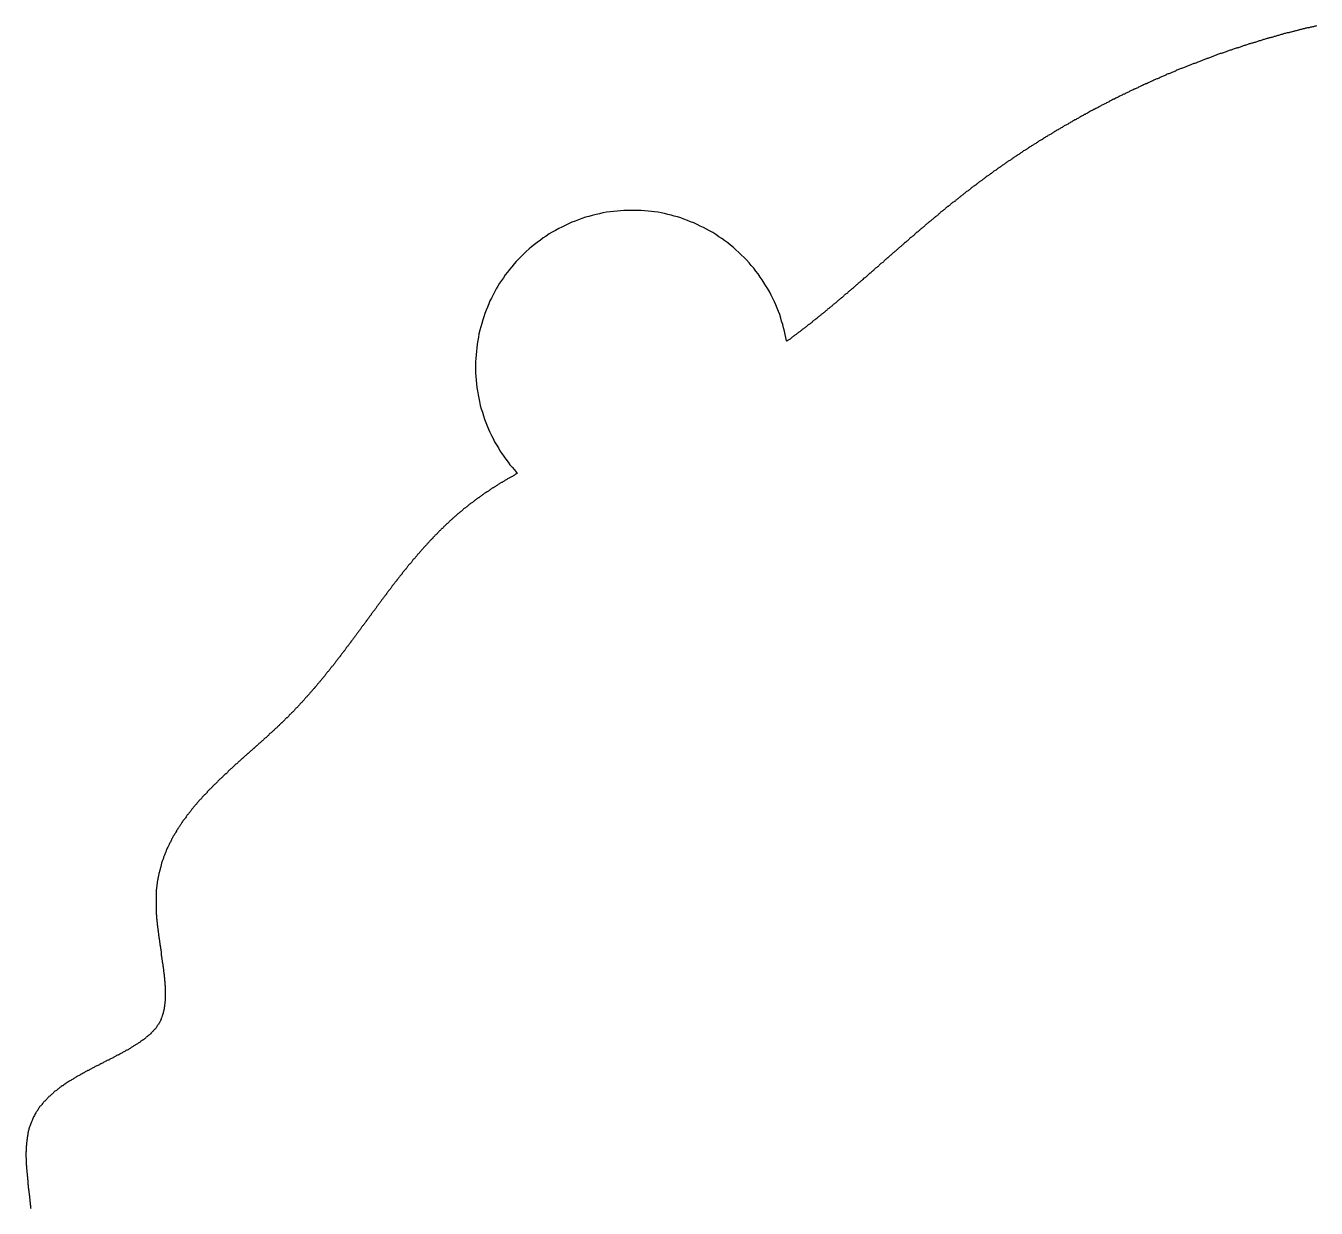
# Model space of a CAD drawing. Header units: millimetres. Extents: x 111 to 2999, y 81 to 1941.
# Drawn here: x 953.95 to 995.18, y 840.43 to 878.21 of the extents above; entities that cross this region are included whole.
import ezdxf

# ---------------------------------------------------------------- set-up
doc = ezdxf.new("R2010")
doc.units = ezdxf.units.MM
doc.layers.add('DRAW', color=7, linetype='Continuous')

msp = doc.modelspace()

# ---------------------------------------------------------------- linework, layer by layer
at = {"layer": 'DRAW'}
msp.add_polyline3d([(995.19, 878.213, 0), (995.17, 878.203, 0), (995.14, 878.203, 0), (995.11, 878.193, 0), (995.09, 878.183, 0), (995.06, 878.183, 0), (995.03, 878.173, 0), (995, 878.173, 0), (994.98, 878.163, 0), (994.95, 878.153, 0), (994.92, 878.153, 0), (994.9, 878.143, 0), (994.87, 878.133, 0), (994.84, 878.133, 0), (994.82, 878.123, 0), (994.79, 878.113, 0), (994.76, 878.113, 0), (994.73, 878.103, 0), (994.71, 878.093, 0), (994.68, 878.093, 0), (994.65, 878.083, 0), (994.63, 878.073, 0), (994.6, 878.073, 0), (994.57, 878.063, 0), (994.54, 878.053, 0), (994.52, 878.053, 0), (994.49, 878.043, 0), (994.46, 878.033, 0), (994.44, 878.033, 0), (994.41, 878.023, 0), (994.38, 878.013, 0), (994.36, 878.013, 0), (994.33, 878.003, 0), (994.3, 877.993, 0), (994.27, 877.983, 0), (994.25, 877.983, 0), (994.22, 877.973, 0), (994.19, 877.963, 0), (994.17, 877.963, 0), (994.14, 877.953, 0), (994.11, 877.943, 0), (994.09, 877.933, 0), (994.06, 877.933, 0), (994.03, 877.923, 0), (994.01, 877.913, 0), (993.98, 877.903, 0), (993.95, 877.903, 0), (993.92, 877.893, 0), (993.9, 877.883, 0), (993.87, 877.873, 0), (993.84, 877.873, 0), (993.82, 877.863, 0), (993.79, 877.853, 0), (993.76, 877.843, 0), (993.74, 877.843, 0), (993.71, 877.833, 0), (993.68, 877.823, 0), (993.66, 877.813, 0), (993.63, 877.803, 0), (993.6, 877.803, 0), (993.58, 877.793, 0), (993.55, 877.783, 0), (993.52, 877.773, 0), (993.5, 877.773, 0), (993.47, 877.763, 0), (993.44, 877.753, 0), (993.42, 877.743, 0), (993.39, 877.733, 0), (993.36, 877.733, 0), (993.33, 877.723, 0), (993.31, 877.713, 0), (993.28, 877.703, 0), (993.25, 877.693, 0), (993.23, 877.683, 0), (993.2, 877.683, 0), (993.17, 877.673, 0), (993.15, 877.663, 0), (993.12, 877.653, 0), (993.09, 877.643, 0), (993.07, 877.633, 0), (993.04, 877.633, 0), (993.01, 877.623, 0), (992.99, 877.613, 0), (992.96, 877.603, 0), (992.93, 877.593, 0), (992.91, 877.583, 0), (992.88, 877.583, 0), (992.85, 877.573, 0), (992.83, 877.563, 0), (992.8, 877.553, 0), (992.77, 877.543, 0), (992.75, 877.533, 0), (992.72, 877.523, 0), (992.7, 877.513, 0), (992.67, 877.513, 0), (992.64, 877.503, 0), (992.62, 877.493, 0), (992.59, 877.483, 0), (992.56, 877.473, 0), (992.54, 877.463, 0), (992.51, 877.453, 0), (992.48, 877.443, 0), (992.46, 877.433, 0), (992.43, 877.433, 0), (992.4, 877.423, 0), (992.38, 877.413, 0), (992.35, 877.403, 0), (992.32, 877.393, 0), (992.3, 877.383, 0), (992.27, 877.373, 0), (992.24, 877.363, 0), (992.22, 877.353, 0), (992.19, 877.343, 0), (992.17, 877.333, 0), (992.14, 877.323, 0), (992.11, 877.323, 0), (992.09, 877.313, 0), (992.06, 877.303, 0), (992.03, 877.293, 0), (992.01, 877.283, 0), (991.98, 877.273, 0), (991.95, 877.263, 0), (991.93, 877.253, 0), (991.9, 877.243, 0), (991.88, 877.233, 0), (991.85, 877.223, 0), (991.82, 877.213, 0), (991.8, 877.203, 0), (991.77, 877.193, 0), (991.74, 877.183, 0), (991.72, 877.173, 0), (991.69, 877.163, 0), (991.67, 877.153, 0), (991.64, 877.143, 0), (991.61, 877.133, 0), (991.59, 877.123, 0), (991.56, 877.113, 0), (991.54, 877.103, 0), (991.51, 877.093, 0), (991.48, 877.083, 0), (991.46, 877.073, 0), (991.43, 877.063, 0), (991.4, 877.053, 0), (991.38, 877.043, 0), (991.35, 877.033, 0), (991.33, 877.023, 0), (991.3, 877.013, 0), (991.27, 877.003, 0), (991.25, 876.993, 0), (991.22, 876.983, 0), (991.2, 876.973, 0), (991.17, 876.963, 0), (991.14, 876.953, 0), (991.12, 876.943, 0), (991.09, 876.933, 0), (991.07, 876.923, 0), (991.04, 876.913, 0), (991.01, 876.903, 0), (990.99, 876.893, 0), (990.96, 876.883, 0), (990.94, 876.873, 0), (990.91, 876.863, 0), (990.88, 876.853, 0), (990.86, 876.843, 0), (990.83, 876.833, 0), (990.81, 876.823, 0), (990.78, 876.813, 0), (990.76, 876.803, 0), (990.73, 876.793, 0), (990.7, 876.773, 0), (990.68, 876.763, 0), (990.65, 876.753, 0), (990.63, 876.743, 0), (990.6, 876.733, 0), (990.57, 876.723, 0), (990.55, 876.713, 0), (990.52, 876.703, 0), (990.5, 876.693, 0), (990.47, 876.683, 0), (990.45, 876.673, 0), (990.42, 876.663, 0), (990.39, 876.643, 0), (990.37, 876.633, 0), (990.34, 876.623, 0), (990.32, 876.613, 0), (990.29, 876.603, 0), (990.27, 876.593, 0), (990.24, 876.583, 0), (990.22, 876.573, 0), (990.19, 876.563, 0), (990.16, 876.543, 0), (990.14, 876.533, 0), (990.11, 876.523, 0), (990.09, 876.513, 0), (990.06, 876.503, 0), (990.04, 876.493, 0), (990.01, 876.483, 0), (989.99, 876.473, 0), (989.96, 876.453, 0), (989.93, 876.443, 0), (989.91, 876.433, 0), (989.88, 876.423, 0), (989.86, 876.413, 0), (989.83, 876.403, 0), (989.81, 876.393, 0), (989.78, 876.373, 0), (989.76, 876.363, 0), (989.73, 876.353, 0), (989.71, 876.343, 0), (989.68, 876.333, 0), (989.66, 876.323, 0), (989.63, 876.303, 0), (989.6, 876.293, 0), (989.58, 876.283, 0), (989.55, 876.273, 0), (989.53, 876.263, 0), (989.5, 876.253, 0), (989.48, 876.233, 0), (989.45, 876.223, 0), (989.43, 876.213, 0), (989.4, 876.203, 0), (989.38, 876.193, 0), (989.35, 876.183, 0), (989.33, 876.163, 0), (989.3, 876.153, 0), (989.28, 876.143, 0), (989.25, 876.133, 0), (989.23, 876.123, 0), (989.2, 876.103, 0), (989.18, 876.093, 0), (989.15, 876.083, 0), (989.13, 876.073, 0), (989.1, 876.063, 0), (989.08, 876.043, 0), (989.05, 876.033, 0), (989.03, 876.023, 0), (989, 876.013, 0), (988.98, 875.993, 0), (988.95, 875.983, 0), (988.93, 875.973, 0), (988.9, 875.963, 0), (988.88, 875.953, 0), (988.85, 875.933, 0), (988.83, 875.923, 0), (988.8, 875.913, 0), (988.78, 875.903, 0), (988.75, 875.883, 0), (988.73, 875.873, 0), (988.7, 875.863, 0), (988.68, 875.853, 0), (988.65, 875.833, 0), (988.63, 875.823, 0), (988.61, 875.813, 0), (988.58, 875.803, 0), (988.56, 875.783, 0), (988.53, 875.773, 0), (988.51, 875.763, 0), (988.48, 875.753, 0), (988.46, 875.733, 0), (988.43, 875.723, 0), (988.41, 875.713, 0), (988.38, 875.693, 0), (988.36, 875.683, 0), (988.33, 875.673, 0), (988.31, 875.663, 0), (988.29, 875.643, 0), (988.26, 875.633, 0), (988.24, 875.623, 0), (988.21, 875.603, 0), (988.19, 875.593, 0), (988.16, 875.583, 0), (988.14, 875.573, 0), (988.11, 875.553, 0), (988.09, 875.543, 0), (988.07, 875.533, 0), (988.04, 875.513, 0), (988.02, 875.503, 0), (987.99, 875.493, 0), (987.97, 875.483, 0), (987.94, 875.463, 0), (987.92, 875.453, 0), (987.9, 875.443, 0), (987.87, 875.423, 0), (987.85, 875.413, 0), (987.82, 875.403, 0), (987.8, 875.383, 0), (987.77, 875.373, 0), (987.75, 875.363, 0), (987.73, 875.343, 0), (987.7, 875.333, 0), (987.68, 875.323, 0), (987.65, 875.303, 0), (987.63, 875.293, 0), (987.61, 875.283, 0), (987.58, 875.263, 0), (987.56, 875.253, 0), (987.53, 875.243, 0), (987.51, 875.223, 0), (987.49, 875.213, 0), (987.46, 875.203, 0), (987.44, 875.183, 0), (987.41, 875.173, 0), (987.39, 875.163, 0), (987.37, 875.143, 0), (987.34, 875.133, 0), (987.32, 875.113, 0), (987.3, 875.103, 0), (987.27, 875.093, 0), (987.25, 875.073, 0), (987.22, 875.063, 0), (987.2, 875.053, 0), (987.18, 875.033, 0), (987.15, 875.023, 0), (987.13, 875.013, 0), (987.11, 874.993, 0), (987.08, 874.983, 0), (987.06, 874.963, 0), (987.03, 874.953, 0), (987.01, 874.943, 0), (986.99, 874.923, 0), (986.96, 874.913, 0), (986.94, 874.893, 0), (986.92, 874.883, 0), (986.89, 874.873, 0), (986.87, 874.853, 0), (986.85, 874.843, 0), (986.82, 874.823, 0), (986.8, 874.813, 0), (986.78, 874.803, 0), (986.75, 874.783, 0), (986.73, 874.773, 0), (986.71, 874.753, 0), (986.68, 874.743, 0), (986.66, 874.733, 0), (986.64, 874.713, 0), (986.61, 874.703, 0), (986.59, 874.683, 0), (986.57, 874.673, 0), (986.54, 874.663, 0), (986.52, 874.643, 0), (986.5, 874.633, 0), (986.47, 874.613, 0), (986.45, 874.603, 0), (986.43, 874.583, 0), (986.4, 874.573, 0), (986.38, 874.563, 0), (986.36, 874.543, 0), (986.33, 874.533, 0), (986.31, 874.513, 0), (986.29, 874.503, 0), (986.27, 874.483, 0), (986.24, 874.473, 0), (986.22, 874.453, 0), (986.2, 874.443, 0), (986.17, 874.433, 0), (986.15, 874.413, 0), (986.13, 874.403, 0), (986.11, 874.383, 0), (986.08, 874.373, 0), (986.06, 874.353, 0), (986.04, 874.343, 0), (986.01, 874.323, 0), (985.99, 874.313, 0), (985.97, 874.293, 0), (985.95, 874.283, 0), (985.92, 874.263, 0), (985.9, 874.253, 0), (985.88, 874.243, 0), (985.86, 874.223, 0), (985.83, 874.213, 0), (985.81, 874.193, 0), (985.79, 874.183, 0), (985.77, 874.163, 0), (985.74, 874.153, 0), (985.72, 874.133, 0), (985.7, 874.123, 0), (985.68, 874.103, 0), (985.65, 874.093, 0), (985.63, 874.073, 0), (985.61, 874.063, 0), (985.59, 874.043, 0), (985.56, 874.033, 0), (985.54, 874.013, 0), (985.52, 874.003, 0), (985.5, 873.983, 0), (985.47, 873.973, 0), (985.45, 873.953, 0), (985.43, 873.943, 0), (985.41, 873.923, 0), (985.39, 873.913, 0), (985.36, 873.893, 0), (985.34, 873.883, 0), (985.32, 873.863, 0), (985.3, 873.853, 0), (985.27, 873.833, 0), (985.25, 873.823, 0), (985.23, 873.803, 0), (985.21, 873.793, 0), (985.19, 873.773, 0), (985.16, 873.763, 0), (985.14, 873.743, 0), (985.12, 873.723, 0), (985.1, 873.713, 0), (985.08, 873.693, 0), (985.06, 873.683, 0), (985.03, 873.663, 0), (985.01, 873.653, 0), (984.99, 873.633, 0), (984.97, 873.623, 0), (984.95, 873.603, 0), (984.92, 873.593, 0), (984.9, 873.573, 0), (984.88, 873.563, 0), (984.86, 873.543, 0), (984.84, 873.523, 0), (984.82, 873.513, 0), (984.8, 873.493, 0), (984.77, 873.483, 0), (984.75, 873.463, 0), (984.73, 873.453, 0), (984.71, 873.433, 0), (984.69, 873.423, 0), (984.67, 873.403, 0), (984.64, 873.383, 0), (984.62, 873.373, 0), (984.6, 873.353, 0), (984.58, 873.343, 0), (984.56, 873.323, 0), (984.54, 873.313, 0), (984.52, 873.293, 0), (984.5, 873.273, 0), (984.47, 873.263, 0), (984.45, 873.243, 0), (984.43, 873.233, 0), (984.41, 873.213, 0), (984.39, 873.203, 0), (984.37, 873.183, 0), (984.35, 873.163, 0), (984.33, 873.153, 0), (984.31, 873.133, 0), (984.29, 873.123, 0), (984.26, 873.103, 0), (984.24, 873.093, 0), (984.22, 873.073, 0), (984.2, 873.053, 0), (984.18, 873.043, 0), (984.16, 873.023, 0), (984.14, 873.013, 0), (984.12, 872.993, 0), (984.1, 872.973, 0), (984.08, 872.963, 0), (984.06, 872.943, 0), (984.04, 872.933, 0), (984.01, 872.913, 0), (983.99, 872.893, 0), (983.97, 872.883, 0), (983.95, 872.863, 0), (983.93, 872.853, 0), (983.91, 872.833, 0), (983.89, 872.813, 0), (983.87, 872.803, 0), (983.85, 872.783, 0), (983.83, 872.773, 0), (983.81, 872.753, 0), (983.79, 872.733, 0), (983.77, 872.723, 0), (983.75, 872.703, 0), (983.73, 872.683, 0), (983.71, 872.673, 0), (983.69, 872.653, 0), (983.67, 872.643, 0), (983.65, 872.623, 0), (983.63, 872.603, 0), (983.61, 872.593, 0), (983.59, 872.573, 0), (983.56, 872.563, 0), (983.54, 872.543, 0), (983.52, 872.523, 0), (983.5, 872.513, 0), (983.48, 872.493, 0), (983.46, 872.473, 0), (983.44, 872.463, 0), (983.42, 872.443, 0), (983.4, 872.433, 0), (983.38, 872.413, 0), (983.36, 872.393, 0), (983.34, 872.383, 0), (983.32, 872.363, 0), (983.3, 872.343, 0), (983.28, 872.333, 0), (983.26, 872.313, 0), (983.24, 872.303, 0), (983.22, 872.283, 0), (983.2, 872.263, 0), (983.18, 872.253, 0), (983.16, 872.233, 0), (983.14, 872.213, 0), (983.12, 872.203, 0), (983.11, 872.183, 0), (983.09, 872.163, 0), (983.07, 872.153, 0), (983.05, 872.133, 0), (983.03, 872.123, 0), (983.01, 872.103, 0), (982.99, 872.083, 0), (982.97, 872.073, 0), (982.95, 872.053, 0), (982.93, 872.033, 0), (982.91, 872.023, 0), (982.89, 872.003, 0), (982.87, 871.983, 0), (982.85, 871.973, 0), (982.83, 871.953, 0), (982.81, 871.943, 0), (982.79, 871.923, 0), (982.77, 871.903, 0), (982.75, 871.893, 0), (982.73, 871.873, 0), (982.71, 871.853, 0), (982.69, 871.843, 0), (982.67, 871.823, 0), (982.65, 871.803, 0), (982.64, 871.793, 0), (982.62, 871.773, 0), (982.6, 871.753, 0), (982.58, 871.743, 0), (982.56, 871.723, 0), (982.54, 871.713, 0), (982.52, 871.693, 0), (982.5, 871.673, 0), (982.48, 871.663, 0), (982.46, 871.643, 0), (982.44, 871.623, 0), (982.42, 871.613, 0), (982.4, 871.593, 0), (982.38, 871.573, 0), (982.37, 871.563, 0), (982.35, 871.543, 0), (982.33, 871.523, 0), (982.31, 871.513, 0), (982.29, 871.493, 0), (982.27, 871.483, 0), (982.25, 871.463, 0), (982.23, 871.443, 0), (982.21, 871.433, 0), (982.19, 871.413, 0), (982.17, 871.393, 0), (982.16, 871.383, 0), (982.14, 871.363, 0), (982.12, 871.343, 0), (982.1, 871.333, 0), (982.08, 871.313, 0), (982.06, 871.293, 0), (982.04, 871.283, 0), (982.02, 871.263, 0), (982, 871.243, 0), (981.98, 871.233, 0), (981.97, 871.213, 0), (981.95, 871.203, 0), (981.93, 871.183, 0), (981.91, 871.163, 0), (981.89, 871.153, 0), (981.87, 871.133, 0), (981.85, 871.113, 0), (981.83, 871.103, 0), (981.81, 871.083, 0), (981.8, 871.063, 0), (981.78, 871.053, 0), (981.76, 871.033, 0), (981.74, 871.013, 0), (981.72, 871.003, 0), (981.7, 870.983, 0), (981.68, 870.973, 0), (981.66, 870.953, 0), (981.64, 870.933, 0), (981.63, 870.923, 0), (981.61, 870.903, 0), (981.59, 870.883, 0), (981.57, 870.873, 0), (981.55, 870.853, 0), (981.53, 870.833, 0), (981.51, 870.823, 0), (981.49, 870.803, 0), (981.48, 870.793, 0), (981.46, 870.773, 0), (981.44, 870.753, 0), (981.42, 870.743, 0), (981.4, 870.723, 0), (981.38, 870.703, 0), (981.36, 870.693, 0), (981.35, 870.673, 0), (981.33, 870.653, 0), (981.31, 870.643, 0), (981.29, 870.623, 0), (981.27, 870.613, 0), (981.25, 870.593, 0), (981.23, 870.573, 0), (981.22, 870.563, 0), (981.2, 870.543, 0), (981.18, 870.523, 0), (981.16, 870.513, 0), (981.14, 870.493, 0), (981.12, 870.483, 0), (981.1, 870.463, 0), (981.08, 870.443, 0), (981.07, 870.433, 0), (981.05, 870.413, 0), (981.03, 870.393, 0), (981.01, 870.383, 0), (980.99, 870.363, 0), (980.97, 870.353, 0), (980.96, 870.333, 0), (980.94, 870.313, 0), (980.92, 870.303, 0), (980.9, 870.283, 0), (980.88, 870.263, 0), (980.86, 870.253, 0), (980.84, 870.233, 0), (980.83, 870.223, 0), (980.81, 870.203, 0), (980.79, 870.183, 0), (980.77, 870.173, 0), (980.75, 870.153, 0), (980.73, 870.143, 0), (980.71, 870.123, 0), (980.7, 870.103, 0), (980.68, 870.093, 0), (980.66, 870.073, 0), (980.64, 870.063, 0), (980.62, 870.043, 0), (980.6, 870.023, 0), (980.58, 870.013, 0), (980.57, 869.993, 0), (980.55, 869.983, 0), (980.53, 869.963, 0), (980.51, 869.943, 0), (980.49, 869.933, 0), (980.47, 869.913, 0), (980.46, 869.903, 0), (980.44, 869.883, 0), (980.42, 869.863, 0), (980.4, 869.853, 0), (980.38, 869.833, 0), (980.36, 869.823, 0), (980.34, 869.803, 0), (980.33, 869.783, 0), (980.31, 869.773, 0), (980.29, 869.753, 0), (980.27, 869.743, 0), (980.25, 869.723, 0), (980.23, 869.713, 0), (980.22, 869.693, 0), (980.2, 869.673, 0), (980.18, 869.663, 0), (980.16, 869.643, 0), (980.14, 869.633, 0), (980.12, 869.613, 0), (980.1, 869.603, 0), (980.09, 869.583, 0), (980.07, 869.563, 0), (980.05, 869.553, 0), (980.03, 869.533, 0), (980.01, 869.523, 0), (979.99, 869.503, 0), (979.98, 869.493, 0), (979.96, 869.473, 0), (979.94, 869.453, 0), (979.92, 869.443, 0), (979.9, 869.423, 0), (979.88, 869.413, 0), (979.86, 869.393, 0), (979.85, 869.383, 0), (979.83, 869.363, 0), (979.81, 869.353, 0), (979.79, 869.333, 0), (979.77, 869.313, 0), (979.75, 869.303, 0), (979.74, 869.283, 0), (979.72, 869.273, 0), (979.7, 869.253, 0), (979.68, 869.243, 0), (979.66, 869.223, 0), (979.64, 869.213, 0), (979.62, 869.193, 0), (979.61, 869.183, 0), (979.59, 869.163, 0), (979.57, 869.153, 0), (979.55, 869.133, 0), (979.53, 869.113, 0), (979.51, 869.103, 0), (979.49, 869.083, 0), (979.48, 869.073, 0), (979.46, 869.053, 0), (979.44, 869.043, 0), (979.42, 869.023, 0), (979.4, 869.013, 0), (979.38, 868.993, 0), (979.36, 868.983, 0), (979.35, 868.963, 0), (979.33, 868.953, 0), (979.31, 868.933, 0), (979.29, 868.923, 0), (979.27, 868.903, 0), (979.25, 868.893, 0), (979.23, 868.873, 0), (979.21, 868.863, 0), (979.2, 868.843, 0), (979.18, 868.833, 0), (979.16, 868.813, 0), (979.14, 868.803, 0), (979.12, 868.783, 0), (979.1, 868.773, 0), (979.08, 868.753, 0), (979.07, 868.743, 0), (979.05, 868.723, 0), (979.03, 868.713, 0), (979.01, 868.693, 0), (978.99, 868.683, 0), (978.97, 868.663, 0), (978.95, 868.653, 0), (978.93, 868.633, 0), (978.92, 868.623, 0), (978.9, 868.613, 0), (978.88, 868.593, 0), (978.86, 868.583, 0), (978.84, 868.563, 0), (978.82, 868.553, 0), (978.8, 868.533, 0), (978.78, 868.523, 0), (978.76, 868.503, 0), (978.75, 868.493, 0), (978.73, 868.473, 0), (978.71, 868.463, 0), (978.69, 868.443, 0), (978.67, 868.433, 0), (978.65, 868.423, 0), (978.63, 868.403, 0), (978.61, 868.393, 0), (978.59, 868.373, 0), (978.58, 868.363, 0), (978.56, 868.343, 0), (978.54, 868.333, 0), (978.52, 868.323, 0), (978.5, 868.303, 0), (978.48, 868.293, 0), (978.46, 868.273, 0), (978.44, 868.263, 0), (978.42, 868.243, 0), (978.4, 868.233, 0), (978.39, 868.223, 0), (978.37, 868.203, 0), (978.35, 868.193, 0), (978.33, 868.173, 0), (978.31, 868.163, 0), (978.29, 868.153, 0), (978.27, 868.133, 0), (978.25, 868.143, 0), (978.23, 868.253, 0), (978.21, 868.353, 0), (978.19, 868.453, 0), (978.16, 868.563, 0), (978.14, 868.663, 0), (978.1, 868.773, 0), (978.07, 868.873, 0), (978.04, 868.983, 0), (978, 869.083, 0), (977.96, 869.193, 0), (977.91, 869.293, 0), (977.87, 869.393, 0), (977.82, 869.493, 0), (977.77, 869.603, 0), (977.72, 869.703, 0), (977.66, 869.803, 0), (977.6, 869.903, 0), (977.54, 869.993, 0), (977.48, 870.093, 0), (977.41, 870.183, 0), (977.35, 870.283, 0), (977.28, 870.373, 0), (977.21, 870.463, 0), (977.13, 870.553, 0), (977.06, 870.643, 0), (976.98, 870.733, 0), (976.9, 870.813, 0), (976.81, 870.893, 0), (976.73, 870.973, 0), (976.64, 871.053, 0), (976.56, 871.133, 0), (976.47, 871.203, 0), (976.38, 871.273, 0), (976.28, 871.343, 0), (976.19, 871.413, 0), (976.09, 871.473, 0), (976, 871.543, 0), (975.9, 871.603, 0), (975.8, 871.663, 0), (975.7, 871.713, 0), (975.6, 871.763, 0), (975.5, 871.813, 0), (975.4, 871.863, 0), (975.29, 871.913, 0), (975.19, 871.953, 0), (975.09, 871.993, 0), (974.98, 872.033, 0), (974.88, 872.073, 0), (974.77, 872.103, 0), (974.67, 872.133, 0), (974.57, 872.163, 0), (974.46, 872.183, 0), (974.36, 872.213, 0), (974.25, 872.233, 0), (974.15, 872.253, 0), (974.04, 872.263, 0), (973.94, 872.283, 0), (973.83, 872.293, 0), (973.72, 872.303, 0), (973.61, 872.313, 0), (973.51, 872.313, 0), (973.4, 872.313, 0), (973.29, 872.313, 0), (973.17, 872.313, 0), (973.06, 872.313, 0), (972.95, 872.303, 0), (972.84, 872.293, 0), (972.73, 872.283, 0), (972.62, 872.263, 0), (972.5, 872.253, 0), (972.39, 872.233, 0), (972.28, 872.203, 0), (972.17, 872.183, 0), (972.05, 872.153, 0), (971.94, 872.123, 0), (971.83, 872.093, 0), (971.72, 872.053, 0), (971.61, 872.013, 0), (971.5, 871.973, 0), (971.4, 871.933, 0), (971.29, 871.883, 0), (971.18, 871.833, 0), (971.08, 871.783, 0), (970.98, 871.733, 0), (970.87, 871.673, 0), (970.77, 871.623, 0), (970.67, 871.563, 0), (970.58, 871.493, 0), (970.48, 871.433, 0), (970.39, 871.363, 0), (970.29, 871.293, 0), (970.2, 871.223, 0), (970.11, 871.153, 0), (970.03, 871.083, 0), (969.94, 871.003, 0), (969.86, 870.923, 0), (969.78, 870.843, 0), (969.7, 870.763, 0), (969.62, 870.683, 0), (969.55, 870.603, 0), (969.48, 870.513, 0), (969.41, 870.423, 0), (969.34, 870.343, 0), (969.27, 870.253, 0), (969.21, 870.163, 0), (969.15, 870.073, 0), (969.09, 869.983, 0), (969.03, 869.893, 0), (968.98, 869.803, 0), (968.93, 869.703, 0), (968.88, 869.613, 0), (968.83, 869.513, 0), (968.78, 869.423, 0), (968.74, 869.323, 0), (968.7, 869.223, 0), (968.66, 869.123, 0), (968.62, 869.023, 0), (968.58, 868.913, 0), (968.55, 868.813, 0), (968.52, 868.703, 0), (968.49, 868.593, 0), (968.46, 868.483, 0), (968.43, 868.373, 0), (968.41, 868.263, 0), (968.39, 868.153, 0), (968.37, 868.043, 0), (968.36, 867.923, 0), (968.35, 867.813, 0), (968.34, 867.703, 0), (968.33, 867.583, 0), (968.32, 867.473, 0), (968.32, 867.353, 0), (968.32, 867.233, 0), (968.32, 867.123, 0), (968.33, 867.003, 0), (968.34, 866.893, 0), (968.35, 866.773, 0), (968.36, 866.653, 0), (968.38, 866.543, 0), (968.4, 866.423, 0), (968.42, 866.313, 0), (968.45, 866.203, 0), (968.47, 866.083, 0), (968.5, 865.973, 0), (968.54, 865.863, 0), (968.57, 865.753, 0), (968.61, 865.643, 0), (968.65, 865.533, 0), (968.69, 865.433, 0), (968.73, 865.323, 0), (968.78, 865.223, 0), (968.83, 865.123, 0), (968.88, 865.023, 0), (968.93, 864.923, 0), (968.99, 864.823, 0), (969.05, 864.723, 0), (969.1, 864.633, 0), (969.16, 864.543, 0), (969.23, 864.443, 0), (969.29, 864.363, 0), (969.36, 864.273, 0), (969.42, 864.183, 0), (969.49, 864.103, 0), (969.56, 864.023, 0), (969.63, 863.943, 0), (969.65, 863.903, 0), (969.63, 863.893, 0), (969.6, 863.883, 0), (969.58, 863.863, 0), (969.56, 863.853, 0), (969.54, 863.843, 0), (969.52, 863.833, 0), (969.5, 863.813, 0), (969.47, 863.803, 0), (969.45, 863.793, 0), (969.43, 863.783, 0), (969.41, 863.763, 0), (969.39, 863.753, 0), (969.36, 863.743, 0), (969.34, 863.733, 0), (969.32, 863.713, 0), (969.3, 863.703, 0), (969.28, 863.693, 0), (969.26, 863.683, 0), (969.23, 863.663, 0), (969.21, 863.653, 0), (969.19, 863.643, 0), (969.17, 863.623, 0), (969.15, 863.613, 0), (969.13, 863.603, 0), (969.11, 863.593, 0), (969.08, 863.573, 0), (969.06, 863.563, 0), (969.04, 863.553, 0), (969.02, 863.533, 0), (969, 863.523, 0), (968.98, 863.513, 0), (968.96, 863.493, 0), (968.94, 863.483, 0), (968.92, 863.473, 0), (968.89, 863.453, 0), (968.87, 863.443, 0), (968.85, 863.433, 0), (968.83, 863.413, 0), (968.81, 863.403, 0), (968.79, 863.383, 0), (968.77, 863.373, 0), (968.75, 863.363, 0), (968.73, 863.343, 0), (968.71, 863.333, 0), (968.69, 863.323, 0), (968.66, 863.303, 0), (968.64, 863.293, 0), (968.62, 863.273, 0), (968.6, 863.263, 0), (968.58, 863.253, 0), (968.56, 863.233, 0), (968.54, 863.223, 0), (968.52, 863.203, 0), (968.5, 863.193, 0), (968.48, 863.173, 0), (968.46, 863.163, 0), (968.44, 863.143, 0), (968.42, 863.133, 0), (968.4, 863.123, 0), (968.38, 863.103, 0), (968.36, 863.093, 0), (968.34, 863.073, 0), (968.32, 863.063, 0), (968.3, 863.043, 0), (968.28, 863.033, 0), (968.26, 863.013, 0), (968.24, 863.003, 0), (968.22, 862.983, 0), (968.2, 862.973, 0), (968.18, 862.953, 0), (968.16, 862.943, 0), (968.14, 862.923, 0), (968.12, 862.913, 0), (968.1, 862.893, 0), (968.08, 862.883, 0), (968.06, 862.863, 0), (968.04, 862.843, 0), (968.02, 862.833, 0), (968, 862.813, 0), (967.98, 862.803, 0), (967.96, 862.783, 0), (967.94, 862.773, 0), (967.92, 862.753, 0), (967.9, 862.733, 0), (967.89, 862.723, 0), (967.87, 862.703, 0), (967.85, 862.693, 0), (967.83, 862.673, 0), (967.81, 862.663, 0), (967.79, 862.643, 0), (967.77, 862.623, 0), (967.75, 862.613, 0), (967.73, 862.593, 0), (967.71, 862.573, 0), (967.7, 862.563, 0), (967.68, 862.543, 0), (967.66, 862.533, 0), (967.64, 862.513, 0), (967.62, 862.493, 0), (967.6, 862.483, 0), (967.58, 862.463, 0), (967.57, 862.443, 0), (967.55, 862.433, 0), (967.53, 862.413, 0), (967.51, 862.393, 0), (967.49, 862.383, 0), (967.48, 862.363, 0), (967.46, 862.343, 0), (967.44, 862.333, 0), (967.42, 862.313, 0), (967.4, 862.293, 0), (967.38, 862.273, 0), (967.37, 862.263, 0), (967.35, 862.243, 0), (967.33, 862.223, 0), (967.31, 862.213, 0), (967.3, 862.193, 0), (967.28, 862.173, 0), (967.26, 862.153, 0), (967.24, 862.143, 0), (967.22, 862.123, 0), (967.21, 862.103, 0), (967.19, 862.083, 0), (967.17, 862.073, 0), (967.15, 862.053, 0), (967.14, 862.033, 0), (967.12, 862.013, 0), (967.1, 862.003, 0), (967.09, 861.983, 0), (967.07, 861.963, 0), (967.05, 861.943, 0), (967.03, 861.933, 0), (967.02, 861.913, 0), (967, 861.893, 0), (966.98, 861.873, 0), (966.96, 861.863, 0), (966.95, 861.843, 0), (966.93, 861.823, 0), (966.91, 861.803, 0), (966.9, 861.783, 0), (966.88, 861.773, 0), (966.86, 861.753, 0), (966.85, 861.733, 0), (966.83, 861.713, 0), (966.81, 861.693, 0), (966.8, 861.683, 0), (966.78, 861.663, 0), (966.76, 861.643, 0), (966.75, 861.623, 0), (966.73, 861.603, 0), (966.71, 861.583, 0), (966.7, 861.573, 0), (966.68, 861.553, 0), (966.66, 861.533, 0), (966.65, 861.513, 0), (966.63, 861.493, 0), (966.61, 861.473, 0), (966.6, 861.463, 0), (966.58, 861.443, 0), (966.57, 861.423, 0), (966.55, 861.403, 0), (966.53, 861.383, 0), (966.52, 861.363, 0), (966.5, 861.343, 0), (966.48, 861.333, 0), (966.47, 861.313, 0), (966.45, 861.293, 0), (966.44, 861.273, 0), (966.42, 861.253, 0), (966.4, 861.233, 0), (966.39, 861.213, 0), (966.37, 861.193, 0), (966.36, 861.183, 0), (966.34, 861.163, 0), (966.32, 861.143, 0), (966.31, 861.123, 0), (966.29, 861.103, 0), (966.28, 861.083, 0), (966.26, 861.063, 0), (966.25, 861.043, 0), (966.23, 861.023, 0), (966.21, 861.013, 0), (966.2, 860.993, 0), (966.18, 860.973, 0), (966.17, 860.953, 0), (966.15, 860.933, 0), (966.14, 860.913, 0), (966.12, 860.893, 0), (966.1, 860.873, 0), (966.09, 860.853, 0), (966.07, 860.833, 0), (966.06, 860.813, 0), (966.04, 860.793, 0), (966.03, 860.783, 0), (966.01, 860.763, 0), (966, 860.743, 0), (965.98, 860.723, 0), (965.97, 860.703, 0), (965.95, 860.683, 0), (965.94, 860.663, 0), (965.92, 860.643, 0), (965.9, 860.623, 0), (965.89, 860.603, 0), (965.87, 860.583, 0), (965.86, 860.563, 0), (965.84, 860.543, 0), (965.83, 860.523, 0), (965.81, 860.503, 0), (965.8, 860.483, 0), (965.78, 860.463, 0), (965.77, 860.453, 0), (965.75, 860.433, 0), (965.74, 860.413, 0), (965.72, 860.393, 0), (965.71, 860.373, 0), (965.69, 860.353, 0), (965.68, 860.333, 0), (965.66, 860.313, 0), (965.65, 860.293, 0), (965.63, 860.273, 0), (965.62, 860.253, 0), (965.6, 860.233, 0), (965.59, 860.213, 0), (965.57, 860.193, 0), (965.56, 860.173, 0), (965.54, 860.153, 0), (965.53, 860.133, 0), (965.51, 860.113, 0), (965.5, 860.093, 0), (965.48, 860.073, 0), (965.47, 860.053, 0), (965.45, 860.033, 0), (965.44, 860.013, 0), (965.42, 859.993, 0), (965.41, 859.973, 0), (965.39, 859.953, 0), (965.38, 859.933, 0), (965.36, 859.913, 0), (965.35, 859.893, 0), (965.33, 859.873, 0), (965.32, 859.853, 0), (965.3, 859.833, 0), (965.29, 859.813, 0), (965.27, 859.793, 0), (965.26, 859.773, 0), (965.24, 859.753, 0), (965.23, 859.733, 0), (965.21, 859.713, 0), (965.2, 859.693, 0), (965.19, 859.673, 0), (965.17, 859.653, 0), (965.16, 859.633, 0), (965.14, 859.613, 0), (965.13, 859.593, 0), (965.11, 859.573, 0), (965.1, 859.553, 0), (965.08, 859.533, 0), (965.07, 859.513, 0), (965.05, 859.493, 0), (965.04, 859.473, 0), (965.02, 859.453, 0), (965.01, 859.433, 0), (964.99, 859.413, 0), (964.98, 859.393, 0), (964.96, 859.373, 0), (964.95, 859.353, 0), (964.93, 859.333, 0), (964.92, 859.313, 0), (964.91, 859.293, 0), (964.89, 859.273, 0), (964.88, 859.253, 0), (964.86, 859.233, 0), (964.85, 859.213, 0), (964.83, 859.193, 0), (964.82, 859.173, 0), (964.8, 859.153, 0), (964.79, 859.133, 0), (964.77, 859.113, 0), (964.76, 859.093, 0), (964.74, 859.073, 0), (964.73, 859.053, 0), (964.71, 859.033, 0), (964.7, 859.013, 0), (964.68, 858.993, 0), (964.67, 858.973, 0), (964.65, 858.953, 0), (964.64, 858.933, 0), (964.62, 858.913, 0), (964.61, 858.893, 0), (964.6, 858.873, 0), (964.58, 858.853, 0), (964.57, 858.833, 0), (964.55, 858.813, 0), (964.54, 858.793, 0), (964.52, 858.773, 0), (964.51, 858.753, 0), (964.49, 858.733, 0), (964.48, 858.713, 0), (964.46, 858.693, 0), (964.45, 858.673, 0), (964.43, 858.653, 0), (964.42, 858.633, 0), (964.4, 858.613, 0), (964.39, 858.593, 0), (964.37, 858.573, 0), (964.36, 858.553, 0), (964.34, 858.533, 0), (964.33, 858.513, 0), (964.31, 858.493, 0), (964.3, 858.473, 0), (964.28, 858.453, 0), (964.27, 858.433, 0), (964.25, 858.413, 0), (964.24, 858.393, 0), (964.22, 858.373, 0), (964.21, 858.353, 0), (964.19, 858.333, 0), (964.18, 858.313, 0), (964.16, 858.293, 0), (964.15, 858.273, 0), (964.13, 858.253, 0), (964.12, 858.233, 0), (964.1, 858.213, 0), (964.09, 858.193, 0), (964.07, 858.173, 0), (964.06, 858.153, 0), (964.04, 858.133, 0), (964.03, 858.113, 0), (964.01, 858.093, 0), (964, 858.073, 0), (963.98, 858.053, 0), (963.97, 858.033, 0), (963.95, 858.013, 0), (963.93, 857.993, 0), (963.92, 857.973, 0), (963.9, 857.953, 0), (963.89, 857.933, 0), (963.87, 857.913, 0), (963.86, 857.893, 0), (963.84, 857.873, 0), (963.83, 857.853, 0), (963.81, 857.833, 0), (963.8, 857.813, 0), (963.78, 857.793, 0), (963.77, 857.773, 0), (963.75, 857.753, 0), (963.73, 857.733, 0), (963.72, 857.713, 0), (963.7, 857.693, 0), (963.69, 857.683, 0), (963.67, 857.663, 0), (963.66, 857.643, 0), (963.64, 857.623, 0), (963.63, 857.603, 0), (963.61, 857.583, 0), (963.59, 857.563, 0), (963.58, 857.543, 0), (963.56, 857.523, 0), (963.55, 857.503, 0), (963.53, 857.483, 0), (963.51, 857.463, 0), (963.5, 857.443, 0), (963.48, 857.423, 0), (963.47, 857.403, 0), (963.45, 857.383, 0), (963.44, 857.363, 0), (963.42, 857.343, 0), (963.4, 857.323, 0), (963.39, 857.303, 0), (963.37, 857.283, 0), (963.36, 857.273, 0), (963.34, 857.253, 0), (963.32, 857.233, 0), (963.31, 857.213, 0), (963.29, 857.193, 0), (963.27, 857.173, 0), (963.26, 857.153, 0), (963.24, 857.133, 0), (963.23, 857.113, 0), (963.21, 857.093, 0), (963.19, 857.073, 0), (963.18, 857.053, 0), (963.16, 857.033, 0), (963.14, 857.023, 0), (963.13, 857.003, 0), (963.11, 856.983, 0), (963.09, 856.963, 0), (963.08, 856.943, 0), (963.06, 856.923, 0), (963.04, 856.903, 0), (963.03, 856.883, 0), (963.01, 856.863, 0), (962.99, 856.843, 0), (962.98, 856.833, 0), (962.96, 856.813, 0), (962.94, 856.793, 0), (962.93, 856.773, 0), (962.91, 856.753, 0), (962.89, 856.733, 0), (962.88, 856.713, 0), (962.86, 856.693, 0), (962.84, 856.673, 0), (962.83, 856.663, 0), (962.81, 856.643, 0), (962.79, 856.623, 0), (962.78, 856.603, 0), (962.76, 856.583, 0), (962.74, 856.563, 0), (962.72, 856.543, 0), (962.71, 856.533, 0), (962.69, 856.513, 0), (962.67, 856.493, 0), (962.65, 856.473, 0), (962.64, 856.453, 0), (962.62, 856.433, 0), (962.6, 856.413, 0), (962.58, 856.403, 0), (962.57, 856.383, 0), (962.55, 856.363, 0), (962.53, 856.343, 0), (962.51, 856.323, 0), (962.5, 856.303, 0), (962.48, 856.293, 0), (962.46, 856.273, 0), (962.44, 856.253, 0), (962.43, 856.233, 0), (962.41, 856.213, 0), (962.39, 856.203, 0), (962.37, 856.183, 0), (962.35, 856.163, 0), (962.34, 856.143, 0), (962.32, 856.123, 0), (962.3, 856.103, 0), (962.28, 856.093, 0), (962.26, 856.073, 0), (962.24, 856.053, 0), (962.23, 856.033, 0), (962.21, 856.013, 0), (962.19, 856.003, 0), (962.17, 855.983, 0), (962.15, 855.963, 0), (962.13, 855.943, 0), (962.12, 855.933, 0), (962.1, 855.913, 0), (962.08, 855.893, 0), (962.06, 855.873, 0), (962.04, 855.853, 0), (962.02, 855.843, 0), (962, 855.823, 0), (961.98, 855.803, 0), (961.97, 855.783, 0), (961.95, 855.763, 0), (961.93, 855.753, 0), (961.91, 855.733, 0), (961.89, 855.713, 0), (961.87, 855.693, 0), (961.85, 855.683, 0), (961.83, 855.663, 0), (961.81, 855.643, 0), (961.79, 855.623, 0), (961.77, 855.603, 0), (961.75, 855.593, 0), (961.73, 855.573, 0), (961.72, 855.553, 0), (961.7, 855.533, 0), (961.68, 855.523, 0), (961.66, 855.503, 0), (961.64, 855.483, 0), (961.62, 855.463, 0), (961.6, 855.443, 0), (961.58, 855.433, 0), (961.56, 855.413, 0), (961.54, 855.393, 0), (961.52, 855.373, 0), (961.5, 855.363, 0), (961.48, 855.343, 0), (961.46, 855.323, 0), (961.44, 855.303, 0), (961.42, 855.283, 0), (961.4, 855.273, 0), (961.38, 855.253, 0), (961.36, 855.233, 0), (961.34, 855.213, 0), (961.32, 855.203, 0), (961.3, 855.183, 0), (961.28, 855.163, 0), (961.26, 855.143, 0), (961.24, 855.123, 0), (961.22, 855.113, 0), (961.2, 855.093, 0), (961.18, 855.073, 0), (961.16, 855.053, 0), (961.14, 855.043, 0), (961.12, 855.023, 0), (961.1, 855.003, 0), (961.08, 854.983, 0), (961.06, 854.963, 0), (961.04, 854.953, 0), (961.02, 854.933, 0), (961, 854.913, 0), (960.98, 854.893, 0), (960.96, 854.883, 0), (960.94, 854.863, 0), (960.92, 854.843, 0), (960.9, 854.823, 0), (960.88, 854.803, 0), (960.86, 854.793, 0), (960.84, 854.773, 0), (960.82, 854.753, 0), (960.8, 854.733, 0), (960.78, 854.713, 0), (960.76, 854.703, 0), (960.74, 854.683, 0), (960.72, 854.663, 0), (960.7, 854.643, 0), (960.68, 854.623, 0), (960.66, 854.613, 0), (960.64, 854.593, 0), (960.62, 854.573, 0), (960.6, 854.553, 0), (960.58, 854.533, 0), (960.56, 854.523, 0), (960.54, 854.503, 0), (960.52, 854.483, 0), (960.5, 854.463, 0), (960.48, 854.443, 0), (960.46, 854.423, 0), (960.44, 854.413, 0), (960.42, 854.393, 0), (960.41, 854.373, 0), (960.39, 854.353, 0), (960.37, 854.333, 0), (960.35, 854.313, 0), (960.33, 854.303, 0), (960.31, 854.283, 0), (960.29, 854.263, 0), (960.27, 854.243, 0), (960.25, 854.223, 0), (960.23, 854.203, 0), (960.21, 854.193, 0), (960.19, 854.173, 0), (960.17, 854.153, 0), (960.15, 854.133, 0), (960.13, 854.113, 0), (960.11, 854.093, 0), (960.09, 854.073, 0), (960.07, 854.053, 0), (960.06, 854.043, 0), (960.04, 854.023, 0), (960.02, 854.003, 0), (960, 853.983, 0), (959.98, 853.963, 0), (959.96, 853.943, 0), (959.94, 853.923, 0), (959.92, 853.903, 0), (959.9, 853.883, 0), (959.88, 853.873, 0), (959.87, 853.853, 0), (959.85, 853.833, 0), (959.83, 853.813, 0), (959.81, 853.793, 0), (959.79, 853.773, 0), (959.77, 853.753, 0), (959.75, 853.733, 0), (959.74, 853.713, 0), (959.72, 853.693, 0), (959.7, 853.673, 0), (959.68, 853.653, 0), (959.66, 853.633, 0), (959.65, 853.623, 0), (959.63, 853.603, 0), (959.61, 853.583, 0), (959.59, 853.563, 0), (959.57, 853.543, 0), (959.56, 853.523, 0), (959.54, 853.503, 0), (959.52, 853.483, 0), (959.5, 853.463, 0), (959.48, 853.443, 0), (959.47, 853.423, 0), (959.45, 853.403, 0), (959.43, 853.383, 0), (959.41, 853.363, 0), (959.4, 853.343, 0), (959.38, 853.323, 0), (959.36, 853.303, 0), (959.35, 853.283, 0), (959.33, 853.263, 0), (959.31, 853.243, 0), (959.3, 853.223, 0), (959.28, 853.203, 0), (959.26, 853.183, 0), (959.24, 853.153, 0), (959.23, 853.133, 0), (959.21, 853.113, 0), (959.2, 853.093, 0), (959.18, 853.073, 0), (959.16, 853.053, 0), (959.15, 853.033, 0), (959.13, 853.013, 0), (959.11, 852.993, 0), (959.1, 852.973, 0), (959.08, 852.953, 0), (959.07, 852.933, 0), (959.05, 852.903, 0), (959.04, 852.883, 0), (959.02, 852.863, 0), (959, 852.843, 0), (958.99, 852.823, 0), (958.97, 852.803, 0), (958.96, 852.783, 0), (958.94, 852.753, 0), (958.93, 852.733, 0), (958.91, 852.713, 0), (958.9, 852.693, 0), (958.88, 852.673, 0), (958.87, 852.643, 0), (958.86, 852.623, 0), (958.84, 852.603, 0), (958.83, 852.583, 0), (958.81, 852.563, 0), (958.8, 852.533, 0), (958.78, 852.513, 0), (958.77, 852.493, 0), (958.76, 852.473, 0), (958.74, 852.443, 0), (958.73, 852.423, 0), (958.72, 852.403, 0), (958.7, 852.383, 0), (958.69, 852.353, 0), (958.68, 852.333, 0), (958.66, 852.313, 0), (958.65, 852.293, 0), (958.64, 852.263, 0), (958.63, 852.243, 0), (958.61, 852.223, 0), (958.6, 852.193, 0), (958.59, 852.173, 0), (958.58, 852.153, 0), (958.57, 852.123, 0), (958.55, 852.103, 0), (958.54, 852.083, 0), (958.53, 852.053, 0), (958.52, 852.033, 0), (958.51, 852.003, 0), (958.5, 851.983, 0), (958.49, 851.963, 0), (958.47, 851.933, 0), (958.46, 851.913, 0), (958.45, 851.883, 0), (958.44, 851.863, 0), (958.43, 851.833, 0), (958.42, 851.813, 0), (958.41, 851.793, 0), (958.4, 851.763, 0), (958.39, 851.743, 0), (958.38, 851.713, 0), (958.37, 851.693, 0), (958.36, 851.663, 0), (958.35, 851.643, 0), (958.35, 851.613, 0), (958.34, 851.593, 0), (958.33, 851.563, 0), (958.32, 851.543, 0), (958.31, 851.513, 0), (958.3, 851.483, 0), (958.29, 851.463, 0), (958.29, 851.433, 0), (958.28, 851.413, 0), (958.27, 851.383, 0), (958.26, 851.363, 0), (958.26, 851.333, 0), (958.25, 851.303, 0), (958.24, 851.283, 0), (958.24, 851.253, 0), (958.23, 851.233, 0), (958.22, 851.203, 0), (958.22, 851.173, 0), (958.21, 851.153, 0), (958.2, 851.123, 0), (958.2, 851.093, 0), (958.19, 851.073, 0), (958.19, 851.043, 0), (958.18, 851.013, 0), (958.18, 850.993, 0), (958.17, 850.963, 0), (958.17, 850.933, 0), (958.16, 850.903, 0), (958.16, 850.883, 0), (958.15, 850.853, 0), (958.15, 850.823, 0), (958.15, 850.793, 0), (958.14, 850.773, 0), (958.14, 850.743, 0), (958.14, 850.713, 0), (958.13, 850.683, 0), (958.13, 850.663, 0), (958.13, 850.633, 0), (958.12, 850.603, 0), (958.12, 850.573, 0), (958.12, 850.543, 0), (958.12, 850.523, 0), (958.12, 850.493, 0), (958.12, 850.463, 0), (958.11, 850.433, 0), (958.11, 850.403, 0), (958.11, 850.383, 0), (958.11, 850.353, 0), (958.11, 850.323, 0), (958.11, 850.293, 0), (958.11, 850.263, 0), (958.11, 850.243, 0), (958.11, 850.213, 0), (958.11, 850.183, 0), (958.11, 850.153, 0), (958.11, 850.123, 0), (958.11, 850.103, 0), (958.11, 850.073, 0), (958.11, 850.043, 0), (958.11, 850.013, 0), (958.11, 849.983, 0), (958.12, 849.963, 0), (958.12, 849.933, 0), (958.12, 849.903, 0), (958.12, 849.873, 0), (958.12, 849.843, 0), (958.12, 849.823, 0), (958.13, 849.793, 0), (958.13, 849.763, 0), (958.13, 849.733, 0), (958.13, 849.703, 0), (958.13, 849.683, 0), (958.14, 849.653, 0), (958.14, 849.623, 0), (958.14, 849.593, 0), (958.15, 849.573, 0), (958.15, 849.543, 0), (958.15, 849.513, 0), (958.15, 849.483, 0), (958.16, 849.453, 0), (958.16, 849.433, 0), (958.16, 849.403, 0), (958.17, 849.373, 0), (958.17, 849.343, 0), (958.17, 849.323, 0), (958.18, 849.293, 0), (958.18, 849.263, 0), (958.18, 849.233, 0), (958.19, 849.213, 0), (958.19, 849.183, 0), (958.19, 849.153, 0), (958.2, 849.123, 0), (958.2, 849.103, 0), (958.2, 849.073, 0), (958.21, 849.043, 0), (958.21, 849.013, 0), (958.22, 848.993, 0), (958.22, 848.963, 0), (958.22, 848.933, 0), (958.23, 848.913, 0), (958.23, 848.883, 0), (958.23, 848.853, 0), (958.24, 848.823, 0), (958.24, 848.803, 0), (958.25, 848.773, 0), (958.25, 848.743, 0), (958.25, 848.723, 0), (958.26, 848.693, 0), (958.26, 848.663, 0), (958.27, 848.643, 0), (958.27, 848.613, 0), (958.27, 848.583, 0), (958.28, 848.563, 0), (958.28, 848.533, 0), (958.28, 848.513, 0), (958.29, 848.483, 0), (958.29, 848.453, 0), (958.3, 848.433, 0), (958.3, 848.403, 0), (958.3, 848.373, 0), (958.31, 848.353, 0), (958.31, 848.323, 0), (958.31, 848.303, 0), (958.32, 848.273, 0), (958.32, 848.243, 0), (958.33, 848.223, 0), (958.33, 848.193, 0), (958.33, 848.173, 0), (958.34, 848.143, 0), (958.34, 848.123, 0), (958.34, 848.093, 0), (958.35, 848.073, 0), (958.35, 848.043, 0), (958.35, 848.023, 0), (958.35, 847.993, 0), (958.36, 847.973, 0), (958.36, 847.943, 0), (958.36, 847.923, 0), (958.37, 847.893, 0), (958.37, 847.873, 0), (958.37, 847.843, 0), (958.37, 847.823, 0), (958.38, 847.793, 0), (958.38, 847.773, 0), (958.38, 847.753, 0), (958.38, 847.723, 0), (958.38, 847.703, 0), (958.39, 847.673, 0), (958.39, 847.653, 0), (958.39, 847.633, 0), (958.39, 847.603, 0), (958.39, 847.583, 0), (958.39, 847.563, 0), (958.4, 847.533, 0), (958.4, 847.513, 0), (958.4, 847.493, 0), (958.4, 847.473, 0), (958.4, 847.443, 0), (958.4, 847.423, 0), (958.4, 847.403, 0), (958.4, 847.383, 0), (958.4, 847.353, 0), (958.4, 847.333, 0), (958.4, 847.313, 0), (958.4, 847.293, 0), (958.4, 847.273, 0), (958.4, 847.243, 0), (958.4, 847.223, 0), (958.4, 847.203, 0), (958.4, 847.183, 0), (958.4, 847.163, 0), (958.4, 847.143, 0), (958.4, 847.123, 0), (958.4, 847.103, 0), (958.4, 847.083, 0), (958.4, 847.063, 0), (958.4, 847.043, 0), (958.39, 847.023, 0), (958.39, 847.003, 0), (958.39, 846.983, 0), (958.39, 846.963, 0), (958.39, 846.943, 0), (958.38, 846.923, 0), (958.38, 846.903, 0), (958.38, 846.883, 0), (958.38, 846.863, 0), (958.37, 846.853, 0), (958.37, 846.833, 0), (958.37, 846.813, 0), (958.37, 846.793, 0), (958.36, 846.773, 0), (958.36, 846.763, 0), (958.36, 846.743, 0), (958.35, 846.723, 0), (958.35, 846.703, 0), (958.34, 846.693, 0), (958.34, 846.673, 0), (958.34, 846.653, 0), (958.33, 846.643, 0), (958.33, 846.623, 0), (958.32, 846.613, 0), (958.32, 846.593, 0), (958.31, 846.573, 0), (958.31, 846.563, 0), (958.3, 846.543, 0), (958.3, 846.533, 0), (958.29, 846.513, 0), (958.28, 846.503, 0), (958.28, 846.483, 0), (958.27, 846.473, 0), (958.27, 846.453, 0), (958.26, 846.443, 0), (958.25, 846.433, 0), (958.25, 846.413, 0), (958.24, 846.403, 0), (958.23, 846.383, 0), (958.23, 846.373, 0), (958.22, 846.363, 0), (958.21, 846.343, 0), (958.2, 846.333, 0), (958.2, 846.323, 0), (958.19, 846.303, 0), (958.18, 846.293, 0), (958.17, 846.283, 0), (958.16, 846.263, 0), (958.15, 846.253, 0), (958.15, 846.243, 0), (958.14, 846.233, 0), (958.13, 846.213, 0), (958.12, 846.203, 0), (958.11, 846.193, 0), (958.1, 846.173, 0), (958.09, 846.163, 0), (958.07, 846.153, 0), (958.06, 846.133, 0), (958.05, 846.123, 0), (958.04, 846.113, 0), (958.03, 846.103, 0), (958.02, 846.083, 0), (958, 846.073, 0), (957.99, 846.063, 0), (957.98, 846.043, 0), (957.97, 846.033, 0), (957.95, 846.023, 0), (957.94, 846.003, 0), (957.92, 845.993, 0), (957.91, 845.983, 0), (957.9, 845.973, 0), (957.88, 845.953, 0), (957.87, 845.943, 0), (957.85, 845.933, 0), (957.84, 845.913, 0), (957.82, 845.903, 0), (957.8, 845.893, 0), (957.79, 845.873, 0), (957.77, 845.863, 0), (957.76, 845.853, 0), (957.74, 845.843, 0), (957.72, 845.823, 0), (957.71, 845.813, 0), (957.69, 845.803, 0), (957.67, 845.783, 0), (957.65, 845.773, 0), (957.63, 845.763, 0), (957.62, 845.753, 0), (957.6, 845.733, 0), (957.58, 845.723, 0), (957.56, 845.713, 0), (957.54, 845.703, 0), (957.52, 845.683, 0), (957.5, 845.673, 0), (957.48, 845.663, 0), (957.46, 845.643, 0), (957.44, 845.633, 0), (957.42, 845.623, 0), (957.4, 845.613, 0), (957.38, 845.593, 0), (957.36, 845.583, 0), (957.34, 845.573, 0), (957.32, 845.563, 0), (957.3, 845.543, 0), (957.28, 845.533, 0), (957.26, 845.523, 0), (957.24, 845.513, 0), (957.22, 845.493, 0), (957.19, 845.483, 0), (957.17, 845.473, 0), (957.15, 845.463, 0), (957.13, 845.443, 0), (957.11, 845.433, 0), (957.08, 845.423, 0), (957.06, 845.413, 0), (957.04, 845.403, 0), (957.02, 845.383, 0), (956.99, 845.373, 0), (956.97, 845.363, 0), (956.95, 845.353, 0), (956.92, 845.333, 0), (956.9, 845.323, 0), (956.88, 845.313, 0), (956.85, 845.303, 0), (956.83, 845.283, 0), (956.81, 845.273, 0), (956.78, 845.263, 0), (956.76, 845.253, 0), (956.74, 845.233, 0), (956.71, 845.223, 0), (956.69, 845.213, 0), (956.66, 845.203, 0), (956.64, 845.193, 0), (956.62, 845.173, 0), (956.59, 845.163, 0), (956.57, 845.153, 0), (956.54, 845.143, 0), (956.52, 845.123, 0), (956.49, 845.113, 0), (956.47, 845.103, 0), (956.44, 845.093, 0), (956.42, 845.073, 0), (956.4, 845.063, 0), (956.37, 845.053, 0), (956.35, 845.043, 0), (956.32, 845.023, 0), (956.3, 845.013, 0), (956.27, 845.003, 0), (956.25, 844.993, 0), (956.22, 844.973, 0), (956.2, 844.963, 0), (956.17, 844.953, 0), (956.15, 844.933, 0), (956.12, 844.923, 0), (956.1, 844.913, 0), (956.07, 844.903, 0), (956.05, 844.883, 0), (956.02, 844.873, 0), (956, 844.863, 0), (955.97, 844.843, 0), (955.95, 844.833, 0), (955.92, 844.823, 0), (955.9, 844.803, 0), (955.87, 844.793, 0), (955.85, 844.783, 0), (955.83, 844.763, 0), (955.8, 844.753, 0), (955.78, 844.743, 0), (955.75, 844.723, 0), (955.73, 844.713, 0), (955.7, 844.703, 0), (955.68, 844.683, 0), (955.65, 844.673, 0), (955.63, 844.653, 0), (955.6, 844.643, 0), (955.58, 844.633, 0), (955.56, 844.613, 0), (955.53, 844.603, 0), (955.51, 844.583, 0), (955.48, 844.573, 0), (955.46, 844.553, 0), (955.43, 844.543, 0), (955.41, 844.533, 0), (955.39, 844.513, 0), (955.36, 844.503, 0), (955.34, 844.483, 0), (955.32, 844.473, 0), (955.29, 844.453, 0), (955.27, 844.443, 0), (955.24, 844.423, 0), (955.22, 844.403, 0), (955.2, 844.393, 0), (955.17, 844.373, 0), (955.15, 844.363, 0), (955.13, 844.343, 0), (955.11, 844.333, 0), (955.08, 844.313, 0), (955.06, 844.293, 0), (955.04, 844.283, 0), (955.02, 844.263, 0), (954.99, 844.243, 0), (954.97, 844.233, 0), (954.95, 844.213, 0), (954.93, 844.193, 0), (954.91, 844.173, 0), (954.88, 844.163, 0), (954.86, 844.143, 0), (954.84, 844.123, 0), (954.82, 844.103, 0), (954.8, 844.083, 0), (954.78, 844.073, 0), (954.76, 844.053, 0), (954.74, 844.033, 0), (954.72, 844.013, 0), (954.69, 843.993, 0), (954.67, 843.973, 0), (954.65, 843.953, 0), (954.63, 843.933, 0), (954.62, 843.913, 0), (954.6, 843.893, 0), (954.58, 843.873, 0), (954.56, 843.853, 0), (954.54, 843.833, 0), (954.52, 843.813, 0), (954.5, 843.793, 0), (954.48, 843.773, 0), (954.46, 843.743, 0), (954.45, 843.723, 0), (954.43, 843.703, 0), (954.41, 843.683, 0), (954.39, 843.663, 0), (954.38, 843.633, 0), (954.36, 843.613, 0), (954.35, 843.593, 0), (954.33, 843.563, 0), (954.31, 843.543, 0), (954.3, 843.513, 0), (954.28, 843.493, 0), (954.27, 843.473, 0), (954.25, 843.443, 0), (954.24, 843.423, 0), (954.23, 843.393, 0), (954.21, 843.363, 0), (954.2, 843.343, 0), (954.19, 843.313, 0), (954.17, 843.293, 0), (954.16, 843.263, 0), (954.15, 843.233, 0), (954.14, 843.213, 0), (954.13, 843.183, 0), (954.12, 843.153, 0), (954.11, 843.133, 0), (954.1, 843.103, 0), (954.09, 843.073, 0), (954.08, 843.043, 0), (954.07, 843.023, 0), (954.06, 842.993, 0), (954.05, 842.963, 0), (954.05, 842.933, 0), (954.04, 842.913, 0), (954.03, 842.883, 0), (954.03, 842.853, 0), (954.02, 842.823, 0), (954.01, 842.803, 0), (954.01, 842.773, 0), (954, 842.743, 0), (954, 842.713, 0), (953.99, 842.693, 0), (953.99, 842.663, 0), (953.99, 842.633, 0), (953.98, 842.603, 0), (953.98, 842.583, 0), (953.98, 842.553, 0), (953.97, 842.523, 0), (953.97, 842.493, 0), (953.97, 842.473, 0), (953.97, 842.443, 0), (953.96, 842.413, 0), (953.96, 842.383, 0), (953.96, 842.363, 0), (953.96, 842.333, 0), (953.96, 842.303, 0), (953.96, 842.273, 0), (953.96, 842.253, 0), (953.95, 842.223, 0), (953.95, 842.193, 0), (953.95, 842.173, 0), (953.95, 842.143, 0), (953.95, 842.113, 0), (953.95, 842.083, 0), (953.95, 842.063, 0), (953.96, 842.033, 0), (953.96, 842.003, 0), (953.96, 841.973, 0), (953.96, 841.953, 0), (953.96, 841.923, 0), (953.96, 841.893, 0), (953.96, 841.863, 0), (953.96, 841.843, 0), (953.96, 841.813, 0), (953.97, 841.783, 0), (953.97, 841.763, 0), (953.97, 841.733, 0), (953.97, 841.703, 0), (953.97, 841.673, 0), (953.98, 841.653, 0), (953.98, 841.623, 0), (953.98, 841.593, 0), (953.98, 841.573, 0), (953.99, 841.543, 0), (953.99, 841.513, 0), (953.99, 841.493, 0), (953.99, 841.463, 0), (954, 841.433, 0), (954, 841.403, 0), (954, 841.383, 0), (954, 841.353, 0), (954.01, 841.323, 0), (954.01, 841.303, 0), (954.01, 841.273, 0), (954.02, 841.243, 0), (954.02, 841.223, 0), (954.02, 841.193, 0), (954.03, 841.163, 0), (954.03, 841.143, 0), (954.03, 841.113, 0), (954.03, 841.083, 0), (954.04, 841.063, 0), (954.04, 841.033, 0), (954.04, 841.013, 0), (954.05, 840.983, 0), (954.05, 840.953, 0), (954.05, 840.933, 0), (954.06, 840.903, 0), (954.06, 840.873, 0), (954.06, 840.853, 0), (954.07, 840.823, 0), (954.07, 840.803, 0), (954.07, 840.773, 0), (954.07, 840.743, 0), (954.08, 840.723, 0), (954.08, 840.693, 0), (954.08, 840.673, 0), (954.08, 840.643, 0), (954.09, 840.623, 0), (954.09, 840.593, 0), (954.09, 840.573, 0), (954.09, 840.543, 0), (954.1, 840.513, 0), (954.1, 840.493, 0), (954.1, 840.463, 0), (954.1, 840.443, 0), (954.11, 840.413, 0)], dxfattribs=at)

doc.saveas('drawing.dxf')
